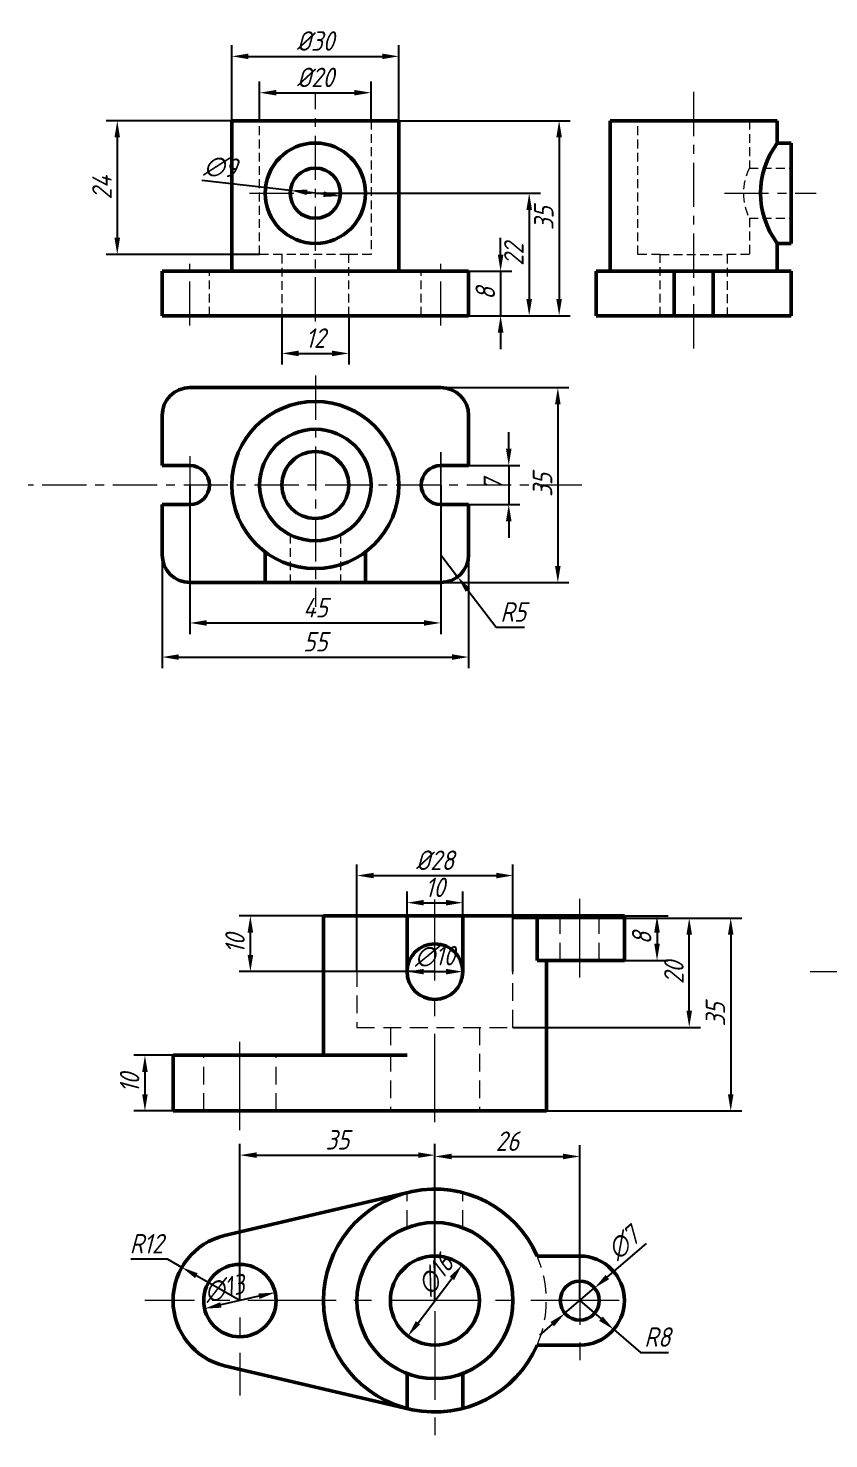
# Model space of a CAD drawing. Header units: millimetres. Extents: x 32 to 357, y 20 to 274.
# Drawn here: x 32.4 to 176.1, y 20.4 to 273.5 of the extents above; entities that cross this region are included whole.
import ezdxf

# ---------------------------------------------------------------- set-up
doc = ezdxf.new("R2010")
doc.units = ezdxf.units.MM
doc.header["$LTSCALE"] = 0.5
doc.linetypes.add('CENTER', pattern=[50.8, 31.75, -6.35, 6.35, -6.35])
doc.linetypes.add('HIDDEN', pattern=[9.525, 6.35, -3.175])
doc.layers.add('尺寸', color=2, linetype='Continuous')
for name, color, linetype, lineweight in [('粗实线', 7, 'Continuous', 50), ('细点画线', 1, 'CENTER', 20), ('细虚线', 2, 'HIDDEN', 20)]:
    doc.layers.add(name, color=color, linetype=linetype, lineweight=lineweight)
doc.styles.add('工程字', font='gbeitc.shx', dxfattribs={"bigfont": 'gbcbig.shx'})
doc.dimstyles.new('GB', dxfattribs={"dimtxt": 3.5, "dimasz": 3, "dimexe": 2, "dimexo": 0, "dimgap": 1, "dimtad": 1, "dimdec": 0, "dimtxsty": '工程字', "dimcen": 2.5, "dimclrd": 256, "dimclre": 256, "dimclrt": 256, "dimadec": 0, "dimazin": 0, "dimtfac": 1, "dimtdec": 0, "dimtmove": 0, "dimatfit": 3, "dimfxl": 1, "dimarcsym": 0})
doc.dimstyles.new('GB$3', dxfattribs={"dimtxt": 3.5, "dimasz": 3, "dimexe": 2, "dimexo": 0, "dimgap": 1, "dimtad": 1, "dimdec": 0, "dimtxsty": '工程字', "dimcen": 2.5, "dimclrd": 256, "dimclre": 256, "dimclrt": 256, "dimadec": 0, "dimazin": 0, "dimtfac": 1, "dimtdec": 0, "dimtmove": 0, "dimatfit": 2, "dimfxl": 1, "dimarcsym": 0})
doc.dimstyles.new('GB$4', dxfattribs={"dimtxt": 3.5, "dimasz": 3, "dimexe": 2, "dimexo": 0, "dimgap": 1, "dimtad": 1, "dimtoh": 1, "dimdec": 0, "dimtxsty": '工程字', "dimcen": 2.5, "dimclrd": 256, "dimclre": 256, "dimclrt": 256, "dimadec": 0, "dimazin": 0, "dimtfac": 1, "dimtdec": 0, "dimtmove": 0, "dimatfit": 2, "dimfxl": 1, "dimarcsym": 0})

# ---------------------------------------------------------------- blocks, each defined once
blk = doc.blocks.new('*D1')
at = {"layer": 'Defpoints', "color": 0, "ltscale": 0.5, "transparency": 16777216}
for p in [(76.71, 46.64), (64.04, 43.75)]:
    blk.add_point(p, dxfattribs=at)
at = {"layer": '尺寸', "lineweight": -2, "ltscale": 0.5, "transparency": 16777216}
blk.add_line((73.79, 45.97), (66.96, 44.42), dxfattribs=at)
at = {"layer": '尺寸', "ltscale": 0.5, "transparency": 16777216}
for points in [[(73.67, 46.46), (73.9, 45.49), (76.71, 46.64)], [(66.85, 44.91), (67.07, 43.93), (64.04, 43.75)]]:
    blk.add_solid(points, dxfattribs=at)
at = {"layer": '尺寸', "ltscale": 0.5, "transparency": 16777216, "insert": (67.58, 47.38), "char_height": 3.5, "attachment_point": 5, "rotation": 12.8294, "style": '工程字'}
blk.add_mtext('∅13', dxfattribs=at)
blk = doc.blocks.new('*D2')
at = {"layer": 'Defpoints', "color": 0, "ltscale": 0.5, "transparency": 16777216}
for p in [(134.03, 47.47), (128.71, 42.92)]:
    blk.add_point(p, dxfattribs=at)
at = {"layer": '尺寸', "lineweight": -2, "ltscale": 0.5, "transparency": 16777216}
for p, q in [((136.31, 49.42), (143.33, 55.42)), ((128.71, 42.92), (134.03, 47.47)), ((126.43, 40.97), (124.15, 39.02))]:
    blk.add_line(p, q, dxfattribs=at)
at = {"layer": '尺寸', "ltscale": 0.5, "transparency": 16777216}
for points in [[(135.99, 49.8), (136.64, 49.04), (134.03, 47.47)], [(126.11, 41.35), (126.76, 40.59), (128.71, 42.92)]]:
    blk.add_solid(points, dxfattribs=at)
at = {"layer": '尺寸', "ltscale": 0.5, "transparency": 16777216, "insert": (139.17, 55.49), "char_height": 3.5, "attachment_point": 5, "rotation": 40.546, "style": '工程字'}
blk.add_mtext('∅7', dxfattribs=at)
blk = doc.blocks.new('*D3')
at = {"layer": 'Defpoints', "color": 0, "ltscale": 0.5, "transparency": 16777216}
for p in [(59.96, 51.16), (70.37, 45.2)]:
    blk.add_point(p, dxfattribs=at)
at = {"layer": '尺寸', "lineweight": -2, "ltscale": 0.5, "transparency": 16777216}
for p, q in [((57.36, 52.65), (50.82, 52.65)), ((59.96, 51.16), (57.36, 52.65)), ((70.37, 45.2), (62.56, 49.67))]:
    blk.add_line(p, q, dxfattribs=at)
at = {"layer": '尺寸', "ltscale": 0.5, "transparency": 16777216}
blk.add_solid([(62.81, 50.1), (62.32, 49.24), (59.96, 51.16)], dxfattribs=at)
at = {"layer": '尺寸', "ltscale": 0.5, "transparency": 16777216, "insert": (53.59, 55.4), "char_height": 3.5, "attachment_point": 5, "style": '工程字'}
blk.add_mtext('R12', dxfattribs=at)
blk = doc.blocks.new('*D4')
at = {"layer": 'Defpoints', "color": 0, "ltscale": 0.5, "transparency": 16777216}
for p in [(131.37, 45.2), (137.46, 40.01)]:
    blk.add_point(p, dxfattribs=at)
at = {"layer": '尺寸', "lineweight": -2, "ltscale": 0.5, "transparency": 16777216}
for p, q in [((131.37, 45.2), (135.18, 41.95)), ((137.46, 40.01), (142.28, 35.9)), ((142.28, 35.9), (147.29, 35.9))]:
    blk.add_line(p, q, dxfattribs=at)
at = {"layer": '尺寸', "ltscale": 0.5, "transparency": 16777216}
blk.add_solid([(135.5, 42.33), (134.85, 41.57), (137.46, 40.01)], dxfattribs=at)
at = {"layer": '尺寸', "ltscale": 0.5, "transparency": 16777216, "insert": (145.29, 38.65), "char_height": 3.5, "attachment_point": 5, "style": '工程字'}
blk.add_mtext('R8', dxfattribs=at)
blk = doc.blocks.new('*D8')
at = {"layer": 'Defpoints', "color": 0, "ltscale": 0.5, "transparency": 16777216}
for p in [(110.22, 51.56), (100.52, 38.84)]:
    blk.add_point(p, dxfattribs=at)
at = {"layer": '尺寸', "lineweight": -2, "ltscale": 0.5, "transparency": 16777216}
blk.add_line((102.34, 41.22), (108.41, 49.17), dxfattribs=at)
at = {"layer": '尺寸', "ltscale": 0.5, "transparency": 16777216}
for points in [[(108.01, 49.48), (108.8, 48.87), (110.22, 51.56)], [(101.94, 41.52), (102.74, 40.92), (100.52, 38.84)]]:
    blk.add_solid(points, dxfattribs=at)
at = {"layer": '尺寸', "ltscale": 0.5, "transparency": 16777216, "insert": (105.45, 49.84), "char_height": 3.5, "attachment_point": 5, "rotation": 52.6619, "style": '工程字'}
blk.add_mtext('∅16', dxfattribs=at)
blk = doc.blocks.new('*D11')
at = {"layer": 'Defpoints', "color": 0, "ltscale": 0.5, "transparency": 16777216}
for p in [(119.37, 121.47), (91.37, 104.23), (119.37, 104.23)]:
    blk.add_point(p, dxfattribs=at)
at = {"layer": '尺寸', "lineweight": -2, "ltscale": 0.5, "transparency": 16777216}
for p, q in [((91.37, 104.23), (91.37, 123.47)), ((119.37, 104.23), (119.37, 123.47)), ((94.37, 121.47), (116.37, 121.47))]:
    blk.add_line(p, q, dxfattribs=at)
at = {"layer": '尺寸', "ltscale": 0.5, "transparency": 16777216}
for points in [[(94.37, 121.97), (94.37, 120.97), (91.37, 121.47)], [(116.37, 121.97), (116.37, 120.97), (119.37, 121.47)]]:
    blk.add_solid(points, dxfattribs=at)
at = {"layer": '尺寸', "ltscale": 0.5, "transparency": 16777216, "insert": (105.37, 124.22), "char_height": 3.5, "attachment_point": 5, "style": '工程字'}
blk.add_mtext('%%C28', dxfattribs=at)
blk = doc.blocks.new('*D12')
at = {"layer": 'Defpoints', "color": 0, "ltscale": 0.5, "transparency": 16777216}
for p in [(110.37, 116.6), (100.37, 109.23), (110.37, 109.23)]:
    blk.add_point(p, dxfattribs=at)
at = {"layer": '尺寸', "lineweight": -2, "ltscale": 0.5, "transparency": 16777216}
for p, q in [((100.37, 109.23), (100.37, 118.6)), ((103.37, 116.6), (107.37, 116.6)), ((110.37, 109.23), (110.37, 118.6))]:
    blk.add_line(p, q, dxfattribs=at)
at = {"layer": '尺寸', "ltscale": 0.5, "transparency": 16777216}
for points in [[(103.37, 117.1), (103.37, 116.1), (100.37, 116.6)], [(107.37, 117.1), (107.37, 116.1), (110.37, 116.6)]]:
    blk.add_solid(points, dxfattribs=at)
at = {"layer": '尺寸', "ltscale": 0.5, "transparency": 16777216, "insert": (105.37, 119.35), "char_height": 3.5, "attachment_point": 5, "style": '工程字'}
blk.add_mtext('10', dxfattribs=at)
blk = doc.blocks.new('*D13')
at = {"layer": 'Defpoints', "color": 0, "ltscale": 0.5, "transparency": 16777216}
for p in [(100.37, 104.23), (110.37, 104.23)]:
    blk.add_point(p, dxfattribs=at)
at = {"layer": '尺寸', "lineweight": -2, "ltscale": 0.5, "transparency": 16777216}
blk.add_line((103.37, 104.23), (107.37, 104.23), dxfattribs=at)
at = {"layer": '尺寸', "ltscale": 0.5, "transparency": 16777216}
for points in [[(103.37, 104.73), (103.37, 103.73), (100.37, 104.23)], [(107.37, 104.73), (107.37, 103.73), (110.37, 104.23)]]:
    blk.add_solid(points, dxfattribs=at)
at = {"layer": '尺寸', "ltscale": 0.5, "transparency": 16777216, "insert": (105.37, 106.98), "char_height": 3.5, "attachment_point": 5, "style": '工程字'}
blk.add_mtext('∅10', dxfattribs=at)
blk = doc.blocks.new('*D14')
at = {"layer": 'Defpoints', "color": 0, "ltscale": 0.5, "transparency": 16777216}
for p in [(58.37, 89.23), (53.33, 79.23), (58.37, 79.23)]:
    blk.add_point(p, dxfattribs=at)
at = {"layer": '尺寸', "lineweight": -2, "ltscale": 0.5, "transparency": 16777216}
for p, q in [((58.37, 89.23), (51.33, 89.23)), ((53.33, 86.23), (53.33, 82.23)), ((58.37, 79.23), (51.33, 79.23))]:
    blk.add_line(p, q, dxfattribs=at)
at = {"layer": '尺寸', "ltscale": 0.5, "transparency": 16777216}
for points in [[(52.83, 86.23), (53.83, 86.23), (53.33, 89.23)], [(52.83, 82.23), (53.83, 82.23), (53.33, 79.23)]]:
    blk.add_solid(points, dxfattribs=at)
at = {"layer": '尺寸', "ltscale": 0.5, "transparency": 16777216, "insert": (50.58, 84.23), "char_height": 3.5, "attachment_point": 5, "rotation": 90, "style": '工程字'}
blk.add_mtext('10', dxfattribs=at)
blk = doc.blocks.new('*D15')
at = {"layer": 'Defpoints', "color": 0, "ltscale": 0.5, "transparency": 16777216}
for p in [(137.12, 114.23), (137.12, 106.23), (145.23, 106.23)]:
    blk.add_point(p, dxfattribs=at)
at = {"layer": '尺寸', "lineweight": -2, "ltscale": 0.5, "transparency": 16777216}
for p, q in [((137.12, 114.23), (147.23, 114.23)), ((145.23, 111.23), (145.23, 109.23)), ((137.12, 106.23), (147.23, 106.23))]:
    blk.add_line(p, q, dxfattribs=at)
at = {"layer": '尺寸', "ltscale": 0.5, "transparency": 16777216}
for points in [[(144.73, 111.23), (145.73, 111.23), (145.23, 114.23)], [(144.73, 109.23), (145.73, 109.23), (145.23, 106.23)]]:
    blk.add_solid(points, dxfattribs=at)
at = {"layer": '尺寸', "ltscale": 0.5, "transparency": 16777216, "insert": (142.48, 110.23), "char_height": 3.5, "attachment_point": 5, "rotation": 90, "style": '工程字'}
blk.add_mtext('8', dxfattribs=at)
blk = doc.blocks.new('*D16')
at = {"layer": 'Defpoints', "color": 0, "ltscale": 0.5, "transparency": 16777216}
for p in [(119.37, 113.85), (119.37, 79.23), (158.46, 79.23)]:
    blk.add_point(p, dxfattribs=at)
at = {"layer": '尺寸', "lineweight": -2, "ltscale": 0.5, "transparency": 16777216}
for p, q in [((119.37, 113.85), (160.46, 113.85)), ((158.46, 110.85), (158.46, 82.23)), ((119.37, 79.23), (160.46, 79.23))]:
    blk.add_line(p, q, dxfattribs=at)
at = {"layer": '尺寸', "ltscale": 0.5, "transparency": 16777216}
for points in [[(157.96, 110.85), (158.96, 110.85), (158.46, 113.85)], [(157.96, 82.23), (158.96, 82.23), (158.46, 79.23)]]:
    blk.add_solid(points, dxfattribs=at)
at = {"layer": '尺寸', "ltscale": 0.5, "transparency": 16777216, "insert": (155.71, 96.54), "char_height": 3.5, "attachment_point": 5, "rotation": 90, "style": '工程字'}
blk.add_mtext('35', dxfattribs=at)
blk = doc.blocks.new('*D17')
at = {"layer": 'Defpoints', "color": 0, "ltscale": 0.5, "transparency": 16777216}
for p in [(56.41, 179.05), (111.41, 179.05), (111.41, 160.68)]:
    blk.add_point(p, dxfattribs=at)
at = {"layer": '尺寸', "lineweight": -2, "ltscale": 0.5, "transparency": 16777216}
for p, q in [((56.41, 179.05), (56.41, 158.68)), ((111.41, 179.05), (111.41, 158.68)), ((59.41, 160.68), (108.41, 160.68))]:
    blk.add_line(p, q, dxfattribs=at)
at = {"layer": '尺寸', "ltscale": 0.5, "transparency": 16777216}
for points in [[(59.41, 161.18), (59.41, 160.18), (56.41, 160.68)], [(108.41, 161.18), (108.41, 160.18), (111.41, 160.68)]]:
    blk.add_solid(points, dxfattribs=at)
at = {"layer": '尺寸', "ltscale": 0.5, "transparency": 16777216, "insert": (83.91, 163.43), "char_height": 3.5, "attachment_point": 5, "style": '工程字'}
blk.add_mtext('55', dxfattribs=at)
blk = doc.blocks.new('*D18')
at = {"layer": 'Defpoints', "color": 0, "ltscale": 0.5, "transparency": 16777216}
for p in [(106.41, 209.05), (106.41, 174.05), (127.43, 174.05)]:
    blk.add_point(p, dxfattribs=at)
at = {"layer": '尺寸', "lineweight": -2, "ltscale": 0.5, "transparency": 16777216}
for p, q in [((106.41, 209.05), (129.43, 209.05)), ((127.43, 206.05), (127.43, 177.05)), ((106.41, 174.05), (129.43, 174.05))]:
    blk.add_line(p, q, dxfattribs=at)
at = {"layer": '尺寸', "ltscale": 0.5, "transparency": 16777216}
for points in [[(126.93, 206.05), (127.93, 206.05), (127.43, 209.05)], [(126.93, 177.05), (127.93, 177.05), (127.43, 174.05)]]:
    blk.add_solid(points, dxfattribs=at)
at = {"layer": '尺寸', "ltscale": 0.5, "transparency": 16777216, "insert": (124.68, 191.55), "char_height": 3.5, "attachment_point": 5, "rotation": 90, "style": '工程字'}
blk.add_mtext('35', dxfattribs=at)
blk = doc.blocks.new('*D19')
at = {"layer": 'Defpoints', "color": 0, "ltscale": 0.5, "transparency": 16777216}
for p in [(98.91, 268.48), (68.91, 256.92), (98.91, 256.92)]:
    blk.add_point(p, dxfattribs=at)
at = {"layer": '尺寸', "lineweight": -2, "ltscale": 0.5, "transparency": 16777216}
for p, q in [((68.91, 256.92), (68.91, 270.48)), ((71.91, 268.48), (95.91, 268.48)), ((98.91, 256.92), (98.91, 270.48))]:
    blk.add_line(p, q, dxfattribs=at)
at = {"layer": '尺寸', "ltscale": 0.5, "transparency": 16777216}
for points in [[(71.91, 268.98), (71.91, 267.98), (68.91, 268.48)], [(95.91, 268.98), (95.91, 267.98), (98.91, 268.48)]]:
    blk.add_solid(points, dxfattribs=at)
at = {"layer": '尺寸', "ltscale": 0.5, "transparency": 16777216, "insert": (83.91, 271.23), "char_height": 3.5, "attachment_point": 5, "style": '工程字'}
blk.add_mtext('%%C30', dxfattribs=at)
blk = doc.blocks.new('*D20')
at = {"layer": 'Defpoints', "color": 0, "ltscale": 0.5, "transparency": 16777216}
for p in [(93.91, 261.95), (73.91, 256.92), (93.91, 256.92)]:
    blk.add_point(p, dxfattribs=at)
at = {"layer": '尺寸', "lineweight": -2, "ltscale": 0.5, "transparency": 16777216}
for p, q in [((73.91, 256.92), (73.91, 263.95)), ((93.91, 256.92), (93.91, 263.95)), ((76.91, 261.95), (90.91, 261.95))]:
    blk.add_line(p, q, dxfattribs=at)
at = {"layer": '尺寸', "ltscale": 0.5, "transparency": 16777216}
for points in [[(76.91, 262.45), (76.91, 261.45), (73.91, 261.95)], [(90.91, 262.45), (90.91, 261.45), (93.91, 261.95)]]:
    blk.add_solid(points, dxfattribs=at)
at = {"layer": '尺寸', "ltscale": 0.5, "transparency": 16777216, "insert": (83.91, 264.7), "char_height": 3.5, "attachment_point": 5, "style": '工程字'}
blk.add_mtext('%%C20', dxfattribs=at)
blk = doc.blocks.new('*D21')
at = {"layer": 'Defpoints', "color": 0, "ltscale": 0.5, "transparency": 16777216}
for p in [(111.41, 229.92), (111.41, 221.92), (117.16, 221.92)]:
    blk.add_point(p, dxfattribs=at)
at = {"layer": '尺寸', "lineweight": -2, "ltscale": 0.5, "transparency": 16777216}
for p, q in [((117.16, 232.92), (117.16, 235.92)), ((111.41, 229.92), (119.16, 229.92)), ((117.16, 229.92), (117.16, 221.92)), ((111.41, 221.92), (119.16, 221.92)), ((117.16, 218.92), (117.16, 215.92))]:
    blk.add_line(p, q, dxfattribs=at)
at = {"layer": '尺寸', "ltscale": 0.5, "transparency": 16777216}
for points in [[(116.66, 232.92), (117.66, 232.92), (117.16, 229.92)], [(116.66, 218.92), (117.66, 218.92), (117.16, 221.92)]]:
    blk.add_solid(points, dxfattribs=at)
at = {"layer": '尺寸', "ltscale": 0.5, "transparency": 16777216, "insert": (114.41, 225.92), "char_height": 3.5, "attachment_point": 5, "rotation": 90, "style": '工程字'}
blk.add_mtext('8', dxfattribs=at)
blk = doc.blocks.new('*D22')
at = {"layer": 'Defpoints', "color": 0, "ltscale": 0.5, "transparency": 16777216}
for p in [(83.91, 256.92), (87.77, 221.92), (127.66, 221.92)]:
    blk.add_point(p, dxfattribs=at)
at = {"layer": '尺寸', "lineweight": -2, "ltscale": 0.5, "transparency": 16777216}
for p, q in [((83.91, 256.92), (129.66, 256.92)), ((127.66, 253.92), (127.66, 224.92)), ((87.77, 221.92), (129.66, 221.92))]:
    blk.add_line(p, q, dxfattribs=at)
at = {"layer": '尺寸', "ltscale": 0.5, "transparency": 16777216}
for points in [[(127.16, 253.92), (128.16, 253.92), (127.66, 256.92)], [(127.16, 224.92), (128.16, 224.92), (127.66, 221.92)]]:
    blk.add_solid(points, dxfattribs=at)
at = {"layer": '尺寸', "ltscale": 0.5, "transparency": 16777216, "insert": (124.91, 239.42), "char_height": 3.5, "attachment_point": 5, "rotation": 90, "style": '工程字'}
blk.add_mtext('35', dxfattribs=at)
blk = doc.blocks.new('*D39')
at = {"layer": 'Defpoints', "color": 0, "ltscale": 0.5, "transparency": 16777216}
for p in [(111.41, 195.05), (111.41, 188.05), (118.62, 188.05)]:
    blk.add_point(p, dxfattribs=at)
at = {"layer": '尺寸', "lineweight": -2, "ltscale": 0.5, "transparency": 16777216}
for p, q in [((118.62, 198.05), (118.62, 201.05)), ((111.41, 195.05), (120.62, 195.05)), ((118.62, 195.05), (118.62, 188.05)), ((111.41, 188.05), (120.62, 188.05)), ((118.62, 185.05), (118.62, 182.05))]:
    blk.add_line(p, q, dxfattribs=at)
at = {"layer": '尺寸', "ltscale": 0.5, "transparency": 16777216}
for points in [[(118.12, 198.05), (119.12, 198.05), (118.62, 195.05)], [(118.12, 185.05), (119.12, 185.05), (118.62, 188.05)]]:
    blk.add_solid(points, dxfattribs=at)
at = {"layer": '尺寸', "ltscale": 0.5, "transparency": 16777216, "insert": (115.87, 191.55), "char_height": 3.5, "attachment_point": 5, "rotation": 90, "style": '工程字'}
blk.add_mtext('7', dxfattribs=at)
blk = doc.blocks.new('*D40')
at = {"layer": 'Defpoints', "color": 0, "ltscale": 0.5, "transparency": 16777216}
for p in [(106.41, 179.05), (109.45, 175.08)]:
    blk.add_point(p, dxfattribs=at)
at = {"layer": '尺寸', "lineweight": -2, "ltscale": 0.5, "transparency": 16777216}
for p, q in [((106.41, 179.05), (109.45, 175.08)), ((111.27, 172.7), (116.39, 166.02)), ((116.39, 166.02), (121.47, 166.02))]:
    blk.add_line(p, q, dxfattribs=at)
at = {"layer": '尺寸', "ltscale": 0.5, "transparency": 16777216}
blk.add_solid([(111.67, 173), (110.88, 172.39), (109.45, 175.08)], dxfattribs=at)
at = {"layer": '尺寸', "ltscale": 0.5, "transparency": 16777216, "insert": (119.43, 168.77), "char_height": 3.5, "attachment_point": 5, "style": '工程字'}
blk.add_mtext('R5', dxfattribs=at)
blk = doc.blocks.new('*D41')
at = {"layer": 'Defpoints', "color": 0, "ltscale": 0.5, "transparency": 16777216}
for p in [(61.41, 191.55), (106.41, 191.55), (106.41, 166.8)]:
    blk.add_point(p, dxfattribs=at)
at = {"layer": '尺寸', "lineweight": -2, "ltscale": 0.5, "transparency": 16777216}
for p, q in [((61.41, 191.55), (61.41, 164.8)), ((106.41, 191.55), (106.41, 164.8)), ((64.41, 166.8), (103.41, 166.8))]:
    blk.add_line(p, q, dxfattribs=at)
at = {"layer": '尺寸', "ltscale": 0.5, "transparency": 16777216}
for points in [[(64.41, 167.3), (64.41, 166.3), (61.41, 166.8)], [(103.41, 167.3), (103.41, 166.3), (106.41, 166.8)]]:
    blk.add_solid(points, dxfattribs=at)
at = {"layer": '尺寸', "ltscale": 0.5, "transparency": 16777216, "insert": (83.91, 169.55), "char_height": 3.5, "attachment_point": 5, "style": '工程字'}
blk.add_mtext('45', dxfattribs=at)
blk = doc.blocks.new('*D42')
at = {"layer": 'Defpoints', "color": 0, "ltscale": 0.5, "transparency": 16777216}
for p in [(77.91, 221.92), (89.91, 221.92), (89.91, 215.17)]:
    blk.add_point(p, dxfattribs=at)
at = {"layer": '尺寸', "lineweight": -2, "ltscale": 0.5, "transparency": 16777216}
for p, q in [((77.91, 221.92), (77.91, 213.17)), ((89.91, 221.92), (89.91, 213.17)), ((80.91, 215.17), (86.91, 215.17))]:
    blk.add_line(p, q, dxfattribs=at)
at = {"layer": '尺寸', "ltscale": 0.5, "transparency": 16777216}
for points in [[(80.91, 215.67), (80.91, 214.67), (77.91, 215.17)], [(86.91, 215.67), (86.91, 214.67), (89.91, 215.17)]]:
    blk.add_solid(points, dxfattribs=at)
at = {"layer": '尺寸', "ltscale": 0.5, "transparency": 16777216, "insert": (83.91, 217.92), "char_height": 3.5, "attachment_point": 5, "style": '工程字'}
blk.add_mtext('12', dxfattribs=at)
blk = doc.blocks.new('*D43')
at = {"layer": 'Defpoints', "color": 0, "ltscale": 0.5, "transparency": 16777216}
for p in [(79.44, 244.42), (88.38, 243.41)]:
    blk.add_point(p, dxfattribs=at)
at = {"layer": '尺寸', "lineweight": -2, "ltscale": 0.5, "transparency": 16777216}
for p, q in [((79.44, 244.42), (63.54, 246.22)), ((85.4, 243.75), (82.42, 244.09))]:
    blk.add_line(p, q, dxfattribs=at)
at = {"layer": '尺寸', "ltscale": 0.5, "transparency": 16777216}
for points in [[(82.47, 244.58), (82.36, 243.59), (79.44, 244.42)], [(85.45, 244.25), (85.34, 243.25), (88.38, 243.41)]]:
    blk.add_solid(points, dxfattribs=at)
at = {"layer": '尺寸', "ltscale": 0.5, "transparency": 16777216, "insert": (66.87, 248.61), "char_height": 3.5, "attachment_point": 5, "rotation": 353.543, "style": '工程字'}
blk.add_mtext('∅9', dxfattribs=at)
blk = doc.blocks.new('*D45')
at = {"layer": 'Defpoints', "color": 0, "ltscale": 0.5, "transparency": 16777216}
for p in [(68.91, 256.92), (48.36, 232.92), (73.91, 232.92)]:
    blk.add_point(p, dxfattribs=at)
at = {"layer": '尺寸', "lineweight": -2, "ltscale": 0.5, "transparency": 16777216}
for p, q in [((68.91, 256.92), (46.36, 256.92)), ((48.36, 253.92), (48.36, 235.92)), ((73.91, 232.92), (46.36, 232.92))]:
    blk.add_line(p, q, dxfattribs=at)
at = {"layer": '尺寸', "ltscale": 0.5, "transparency": 16777216}
for points in [[(47.86, 253.92), (48.86, 253.92), (48.36, 256.92)], [(47.86, 235.92), (48.86, 235.92), (48.36, 232.92)]]:
    blk.add_solid(points, dxfattribs=at)
at = {"layer": '尺寸', "ltscale": 0.5, "transparency": 16777216, "insert": (45.61, 244.92), "char_height": 3.5, "attachment_point": 5, "rotation": 90, "style": '工程字'}
blk.add_mtext('24', dxfattribs=at)
blk = doc.blocks.new('*D46')
at = {"layer": 'Defpoints', "color": 0, "ltscale": 0.5, "transparency": 16777216}
for p in [(83.91, 243.92), (83.91, 221.92), (122.29, 221.92)]:
    blk.add_point(p, dxfattribs=at)
at = {"layer": '尺寸', "lineweight": -2, "ltscale": 0.5, "transparency": 16777216}
for p, q in [((83.91, 243.92), (124.29, 243.92)), ((122.29, 240.92), (122.29, 224.92)), ((83.91, 221.92), (124.29, 221.92))]:
    blk.add_line(p, q, dxfattribs=at)
at = {"layer": '尺寸', "ltscale": 0.5, "transparency": 16777216}
for points in [[(121.79, 240.92), (122.79, 240.92), (122.29, 243.92)], [(121.79, 224.92), (122.79, 224.92), (122.29, 221.92)]]:
    blk.add_solid(points, dxfattribs=at)
at = {"layer": '尺寸', "ltscale": 0.5, "transparency": 16777216, "insert": (119.54, 232.92), "char_height": 3.5, "attachment_point": 5, "rotation": 90, "style": '工程字'}
blk.add_mtext('22', dxfattribs=at)
blk = doc.blocks.new('*D48')
at = {"layer": 'Defpoints', "color": 0, "ltscale": 0.5, "transparency": 16777216}
for p in [(119.37, 113.85), (151.01, 113.85), (119.37, 94.23)]:
    blk.add_point(p, dxfattribs=at)
at = {"layer": '尺寸', "lineweight": -2, "ltscale": 0.5, "transparency": 16777216}
for p, q in [((119.37, 113.85), (153.01, 113.85)), ((151.01, 97.23), (151.01, 110.85)), ((119.37, 94.23), (153.01, 94.23))]:
    blk.add_line(p, q, dxfattribs=at)
at = {"layer": '尺寸', "ltscale": 0.5, "transparency": 16777216}
for points in [[(150.51, 110.85), (151.51, 110.85), (151.01, 113.85)], [(150.51, 97.23), (151.51, 97.23), (151.01, 94.23)]]:
    blk.add_solid(points, dxfattribs=at)
at = {"layer": '尺寸', "ltscale": 0.5, "transparency": 16777216, "insert": (148.26, 104.04), "char_height": 3.5, "attachment_point": 5, "rotation": 90, "style": '工程字'}
blk.add_mtext('20', dxfattribs=at)
blk = doc.blocks.new('*D49')
at = {"layer": 'Defpoints', "color": 0, "ltscale": 0.5, "transparency": 16777216}
for p in [(72.25, 114.23), (105.37, 114.23), (105.37, 104.23)]:
    blk.add_point(p, dxfattribs=at)
at = {"layer": '尺寸', "lineweight": -2, "ltscale": 0.5, "transparency": 16777216}
for p, q in [((105.37, 114.23), (70.25, 114.23)), ((72.25, 107.23), (72.25, 111.23)), ((105.37, 104.23), (70.25, 104.23))]:
    blk.add_line(p, q, dxfattribs=at)
at = {"layer": '尺寸', "ltscale": 0.5, "transparency": 16777216}
for points in [[(71.75, 111.23), (72.75, 111.23), (72.25, 114.23)], [(71.75, 107.23), (72.75, 107.23), (72.25, 104.23)]]:
    blk.add_solid(points, dxfattribs=at)
at = {"layer": '尺寸', "ltscale": 0.5, "transparency": 16777216, "insert": (69.5, 109.23), "char_height": 3.5, "attachment_point": 5, "rotation": 90, "style": '工程字'}
blk.add_mtext('10', dxfattribs=at)
blk = doc.blocks.new('*D50')
at = {"layer": 'Defpoints', "color": 0, "ltscale": 0.5, "transparency": 16777216}
for p in [(105.37, 71.3), (70.37, 45.2), (105.37, 45.2)]:
    blk.add_point(p, dxfattribs=at)
at = {"layer": '尺寸', "lineweight": -2, "ltscale": 0.5, "transparency": 16777216}
for p, q in [((70.37, 45.2), (70.37, 73.3)), ((73.37, 71.3), (102.37, 71.3)), ((105.37, 45.2), (105.37, 73.3))]:
    blk.add_line(p, q, dxfattribs=at)
at = {"layer": '尺寸', "ltscale": 0.5, "transparency": 16777216}
for points in [[(73.37, 71.8), (73.37, 70.8), (70.37, 71.3)], [(102.37, 71.8), (102.37, 70.8), (105.37, 71.3)]]:
    blk.add_solid(points, dxfattribs=at)
at = {"layer": '尺寸', "ltscale": 0.5, "transparency": 16777216, "insert": (87.87, 74.05), "char_height": 3.5, "attachment_point": 5, "style": '工程字'}
blk.add_mtext('35', dxfattribs=at)
blk = doc.blocks.new('*D51')
at = {"layer": 'Defpoints', "color": 0, "ltscale": 0.5, "transparency": 16777216}
for p in [(131.37, 71.06), (105.37, 45.2), (131.37, 45.07)]:
    blk.add_point(p, dxfattribs=at)
at = {"layer": '尺寸', "lineweight": -2, "ltscale": 0.5, "transparency": 16777216}
for p, q in [((105.37, 45.2), (105.37, 73.06)), ((108.37, 71.06), (128.37, 71.06)), ((131.37, 45.07), (131.37, 73.06))]:
    blk.add_line(p, q, dxfattribs=at)
at = {"layer": '尺寸', "ltscale": 0.5, "transparency": 16777216}
for points in [[(108.37, 71.56), (108.37, 70.56), (105.37, 71.06)], [(128.37, 71.56), (128.37, 70.56), (131.37, 71.06)]]:
    blk.add_solid(points, dxfattribs=at)
at = {"layer": '尺寸', "ltscale": 0.5, "transparency": 16777216, "insert": (118.37, 73.81), "char_height": 3.5, "attachment_point": 5, "style": '工程字'}
blk.add_mtext('26', dxfattribs=at)

msp = doc.modelspace()

# ---------------------------------------------------------------- linework, layer by layer
at = {"layer": '粗实线', "ltscale": 0.5}
for p, q in [((68.91, 229.92), (68.91, 256.92)), ((68.91, 256.92), (98.91, 256.92)), ((98.91, 256.92), (98.91, 229.92)), ((136.81, 229.92), (136.81, 256.92)), ((136.81, 256.92), (166.81, 256.92)), ((166.81, 256.92), (166.81, 252.92)), ((166.81, 252.92), (169.31, 252.92)), ((169.31, 252.92), (169.31, 234.92)), ((166.81, 234.92), (166.81, 229.92)), ((169.31, 234.92), (166.81, 234.92)), ((111.41, 229.92), (56.41, 229.92)), ((56.41, 229.92), (56.41, 221.92)), ((111.41, 221.92), (111.41, 229.92)), ((169.31, 229.92), (134.31, 229.92)), ((134.31, 229.92), (134.31, 221.92)), ((148.31, 229.92), (148.31, 221.92)), ((155.31, 221.92), (155.31, 229.92)), ((169.31, 221.92), (169.31, 229.92)), ((56.41, 221.92), (111.41, 221.92)), ((134.31, 221.92), (169.31, 221.92)), ((61.41, 209.05), (106.41, 209.05)), ((56.41, 195.05), (56.41, 204.05)), ((111.41, 204.05), (111.41, 195.05)), ((56.41, 195.05), (61.41, 195.05)), ((111.41, 195.05), (106.41, 195.05)), ((56.41, 179.05), (56.41, 188.05)), ((56.41, 188.05), (61.41, 188.05)), ((111.41, 188.05), (106.41, 188.05)), ((111.41, 188.05), (111.41, 179.05)), ((74.91, 179.55), (74.91, 174.05)), ((92.91, 179.55), (92.91, 174.05)), ((106.41, 174.05), (61.41, 174.05))]:
    msp.add_line(p, q, dxfattribs=at)
at = {"layer": '粗实线'}
for p, q in [((85.37, 89.23), (85.37, 114.23)), ((85.37, 114.23), (134.87, 114.23)), ((100.37, 114.23), (100.37, 104.23)), ((110.37, 114.23), (110.37, 104.23)), ((123.7, 106.23), (123.7, 114.23)), ((134.87, 114.23), (139.37, 114.23)), ((139.37, 114.23), (139.37, 106.23)), ((139.37, 106.23), (123.7, 106.23)), ((125.37, 79.23), (125.37, 106.23)), ((58.37, 79.23), (58.37, 89.23)), ((58.37, 89.23), (100.37, 89.23)), ((58.37, 79.23), (125.37, 79.23)), ((100.8, 64.67), (67.63, 56.88)), ((131.37, 53.2), (123.7, 53.2)), ((131.37, 37.2), (123.7, 37.2)), ((100.8, 25.73), (67.63, 33.51)), ((100.37, 32.12), (100.37, 25.83)), ((110.37, 32.12), (110.37, 25.83))]:
    msp.add_line(p, q, dxfattribs=at)
at = {"layer": '粗实线', "ltscale": 0.5}
for centre, radius in [((83.91, 243.92), 9), ((83.91, 243.92), 4.5), ((83.91, 191.55), 15), ((83.91, 191.55), 10), ((83.91, 191.55), 6)]:
    msp.add_circle(centre, radius, dxfattribs=at)
at = {"layer": '粗实线'}
for centre, radius in [((105.37, 104.23), 5), ((105.37, 45.2), 14), ((105.37, 45.2), 8), ((70.37, 45.2), 6.5), ((131.37, 45.2), 3.5)]:
    msp.add_circle(centre, radius, dxfattribs=at)
at = {"layer": '粗实线', "ltscale": 0.5}
for centre, radius, start, end in [((178.81, 243.92), 15, 143.1301, 216.8699), ((61.41, 204.05), 5, 90, 180), ((106.41, 204.05), 5, 0, 90), ((61.41, 191.55), 3.5, 270, 90), ((106.41, 191.55), 3.5, 90, 270), ((61.41, 179.05), 5, 180, 270), ((106.41, 179.05), 5, 270, 0)]:
    msp.add_arc(centre, radius, start, end, dxfattribs=at)
at = {"layer": '粗实线'}
for centre, radius, start, end in [((105.37, 45.2), 20, 23.5782, 336.4218), ((70.37, 45.2), 12, 103.213, 256.787), ((131.37, 45.2), 8, 270, 90)]:
    msp.add_arc(centre, radius, start, end, dxfattribs=at)
at = {"layer": '细点画线', "ltscale": 0.5}
for p, q in [((151.81, 216.06), (151.81, 263.28)), ((83.91, 220.9), (83.91, 261.9)), ((72.09, 243.92), (95.74, 243.92)), ((157.33, 243.92), (173.81, 243.92)), ((61.41, 220.16), (61.41, 232.11)), ((106.41, 220.16), (106.41, 232.11)), ((83.91, 211.18), (83.91, 169.69)), ((106.41, 191.55), (106.41, 197.45)), ((106.41, 197.45), (106.41, 184.96)), ((61.41, 196.72), (61.41, 185.69)), ((131.73, 191.55), (32.38, 191.55)), ((172.69, 104.23), (188.77, 104.23))]:
    msp.add_line(p, q, dxfattribs=at)
at = {"layer": '细点画线'}
for p, q in [((105.37, 77.21), (105.37, 117.15)), ((131.37, 103.16), (131.37, 117.29)), ((70.37, 75.77), (70.37, 94.66)), ((105.37, 68.69), (105.37, 20.4)), ((70.37, 61.21), (70.37, 28.19)), ((131.37, 56.75), (131.37, 33.39)), ((138.44, 45.2), (53.32, 45.2))]:
    msp.add_line(p, q, dxfattribs=at)
at = {"layer": '细虚线', "ltscale": 0.5}
for p, q in [((73.91, 232.92), (73.91, 256.92)), ((93.91, 256.92), (93.91, 232.92)), ((141.81, 232.92), (141.81, 256.92)), ((161.81, 256.92), (161.81, 248.42)), ((161.81, 248.42), (169.31, 248.42)), ((161.81, 239.42), (161.81, 232.92)), ((161.81, 239.42), (169.31, 239.42)), ((77.91, 232.92), (73.91, 232.92)), ((89.91, 232.92), (77.91, 232.92)), ((77.91, 232.92), (77.91, 221.92)), ((89.91, 221.92), (89.91, 232.92)), ((93.91, 232.92), (89.91, 232.92)), ((145.81, 232.92), (141.81, 232.92)), ((145.81, 221.92), (145.81, 232.92)), ((145.81, 232.92), (157.81, 232.92)), ((157.81, 232.92), (157.81, 221.92)), ((161.81, 232.92), (157.81, 232.92)), ((64.91, 221.92), (64.91, 229.92)), ((102.91, 221.92), (102.91, 229.92)), ((79.41, 182.62), (79.41, 174.05)), ((88.41, 182.62), (88.41, 174.05))]:
    msp.add_line(p, q, dxfattribs=at)
at = {"layer": '细虚线'}
for p, q in [((91.37, 114.23), (91.37, 94.23)), ((119.37, 94.23), (119.37, 114.23)), ((127.87, 106.23), (127.87, 114.23)), ((134.87, 106.23), (134.87, 114.23)), ((91.37, 94.23), (119.37, 94.23)), ((97.37, 94.23), (97.37, 79.23)), ((113.37, 94.23), (113.37, 79.23)), ((63.87, 79.23), (63.87, 89.23)), ((76.87, 79.23), (76.87, 89.23)), ((100.37, 58.27), (100.37, 64.56)), ((110.37, 58.27), (110.37, 64.56))]:
    msp.add_line(p, q, dxfattribs=at)
at = {"layer": '细虚线', "ltscale": 0.5}
msp.add_arc((170.74, 243.92), 10, 153.2563, 206.7437, dxfattribs=at)
at = {"layer": '细虚线'}
msp.add_arc((105.37, 45.2), 20, 336.4218, 23.5782, dxfattribs=at)

# ---------------------------------------------------------------- dimensions: what is measured, and where the dimension line sits
at = {"layer": '尺寸', "ltscale": 0.5}
dim = msp.add_linear_dim(base=(98.91, 268.48), p1=(68.91, 256.92), p2=(98.91, 256.92), text='%%C<>', dimstyle='GB', dxfattribs=at)
dim.commit()
dim.dimension.update_dxf_attribs({"geometry": '*D19', "text_midpoint": (83.91, 268.48), "dimtype": 160})
for base, p1, p2, text, picture, middle in [((93.91, 261.95), (73.91, 256.92), (93.91, 256.92), '%%C<>', '*D20', (83.91, 264.7)), ((119.37, 121.47), (91.37, 104.23), (119.37, 104.23), '%%C28', '*D11', (105.37, 124.22))]:
    dim = msp.add_linear_dim(base=base, p1=p1, p2=p2, text=text, dimstyle='GB', dxfattribs=at)
    dim.commit()
    dim.dimension.update_dxf_attribs({"geometry": picture, "text_midpoint": middle})
for base, p1, p2, picture, middle in [((48.36, 232.92), (68.91, 256.92), (73.91, 232.92), '*D45', (45.61, 244.92)), ((127.66, 221.92), (83.91, 256.92), (87.77, 221.92), '*D22', (124.91, 239.42)), ((122.29, 221.92), (83.91, 243.92), (83.91, 221.92), '*D46', (119.54, 232.92)), ((117.16, 221.92), (111.41, 229.92), (111.41, 221.92), '*D21', (114.41, 225.92)), ((127.43, 174.05), (106.41, 209.05), (106.41, 174.05), '*D18', (124.68, 191.55)), ((118.62, 188.05), (111.41, 195.05), (111.41, 188.05), '*D39', (115.87, 191.55)), ((72.25, 114.23), (105.37, 104.23), (105.37, 114.23), '*D49', (69.5, 109.23)), ((145.23, 106.23), (137.12, 114.23), (137.12, 106.23), '*D15', (142.48, 110.23)), ((158.46, 79.23), (119.37, 113.85), (119.37, 79.23), '*D16', (155.71, 96.54)), ((151.01, 113.85), (119.37, 94.23), (119.37, 113.85), '*D48', (148.26, 104.04)), ((53.33, 79.23), (58.37, 89.23), (58.37, 79.23), '*D14', (50.58, 84.23))]:
    dim = msp.add_linear_dim(base=base, p1=p1, p2=p2, angle=90, dimstyle='GB', dxfattribs=at)
    dim.commit()
    dim.dimension.update_dxf_attribs({"geometry": picture, "text_midpoint": middle})
for p1, p2, picture, middle in [((88.38, 243.41), (79.44, 244.42), '*D43', (66.56, 245.88)), ((100.37, 104.23), (110.37, 104.23), '*D13', (105.37, 104.23)), ((128.71, 42.92), (134.03, 47.47), '*D2', (140.96, 53.4)), ((100.52, 38.84), (110.22, 51.56), '*D8', (107.64, 48.17)), ((76.71, 46.64), (64.04, 43.75), '*D1', (68.19, 44.7))]:
    dim = msp.add_diameter_dim_2p(p1=p1, p2=p2, dimstyle='GB$3', dxfattribs=at)
    dim.commit()
    dim.dimension.update_dxf_attribs({"geometry": picture, "text_midpoint": middle, "dimtype": 163})
for base, p1, p2, picture, middle in [((89.91, 215.17), (77.91, 221.92), (89.91, 221.92), '*D42', (83.91, 217.92)), ((106.41, 166.8), (61.41, 191.55), (106.41, 191.55), '*D41', (83.91, 169.55)), ((111.41, 160.68), (56.41, 179.05), (111.41, 179.05), '*D17', (83.91, 163.43)), ((110.37, 116.6), (100.37, 109.23), (110.37, 109.23), '*D12', (105.37, 119.35)), ((105.37, 71.3), (70.37, 45.2), (105.37, 45.2), '*D50', (87.87, 74.05)), ((131.37, 71.06), (105.37, 45.2), (131.37, 45.07), '*D51', (118.37, 73.81))]:
    dim = msp.add_linear_dim(base=base, p1=p1, p2=p2, dimstyle='GB', dxfattribs=at)
    dim.commit()
    dim.dimension.update_dxf_attribs({"geometry": picture, "text_midpoint": middle})
for center, mpoint, picture, middle in [((106.41, 179.05), (109.45, 175.08), '*D40', (119.43, 166.02)), ((70.37, 45.2), (59.96, 51.16), '*D3', (53.59, 52.65)), ((131.37, 45.2), (137.46, 40.01), '*D4', (145.29, 35.9))]:
    dim = msp.add_radius_dim(center=center, mpoint=mpoint, dimstyle='GB$4', dxfattribs=at)
    dim.commit()
    dim.dimension.update_dxf_attribs({"geometry": picture, "text_midpoint": middle, "dimtype": 164})

doc.saveas('drawing.dxf')
